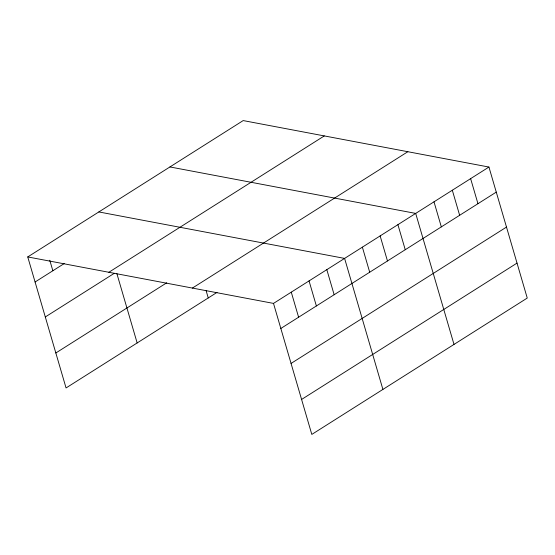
<?xml version="1.0" encoding="UTF-8"?>
<svg xmlns="http://www.w3.org/2000/svg" width="555" height="555" viewBox="0 0 555 555"><rect width="100%" height="100%" fill="white"/><g stroke="black" fill="none" stroke-linecap="round" stroke-linejoin="round"><path stroke-width="0.83" d="M27.75 256.937L243.187 120.581L488.941 167.048L527.25 298.063L311.813 434.419L273.504 303.405L27.75 256.937L66.059 387.952L217.04 292.388M35.076 282.002L64.227 263.556M108.849 272.276L324.286 135.919M45.302 316.967L114.268 273.317M55.833 352.987L166.743 282.793M192.405 288.073L407.842 151.716M273.504 303.405L488.941 167.048M280.83 328.47L496.267 192.113M291.056 363.435L506.493 227.078M301.587 399.454L517.024 263.098M169.941 166.944L415.688 213.411L454.004 344.419M98.845 211.941L344.6 258.408L382.908 389.416M470.626 178.641L477.959 203.706M452.318 190.233L459.644 215.291M434.003 201.819L441.329 226.884M397.914 224.664L405.247 249.722M380.14 235.91L387.473 260.975M362.373 247.162L369.699 272.221M326.826 269.661L334.152 294.726M309.052 280.906L316.378 305.971M291.278 292.159L298.604 317.224M206.155 290.799L208.25 297.952M116.876 273.608L137.154 342.948M49.777 260.246L52.85 270.757"/></g></svg>
